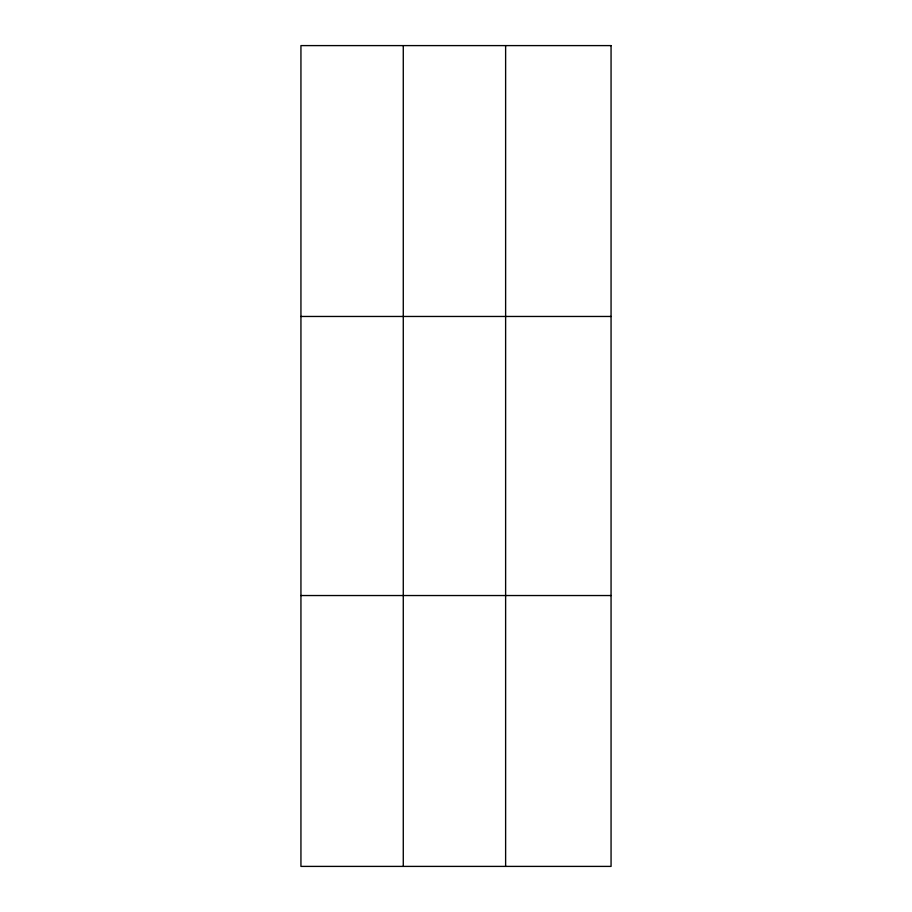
<?xml version="1.0" encoding="UTF-8"?>
<svg xmlns="http://www.w3.org/2000/svg" width="912" height="912" viewBox="0 0 912 912"><rect width="100%" height="100%" fill="white"/><g stroke="black" fill="none" stroke-linecap="round" stroke-linejoin="round"><path stroke-width="1.37" d="M403.275 45.6L403.275 866.4M505.624 45.6L505.624 866.4M300.937 316.464L611.063 316.464M300.937 595.536L611.063 595.536M611.063 45.6L611.063 866.4L300.937 866.4L300.937 45.6L611.063 45.6"/></g></svg>
